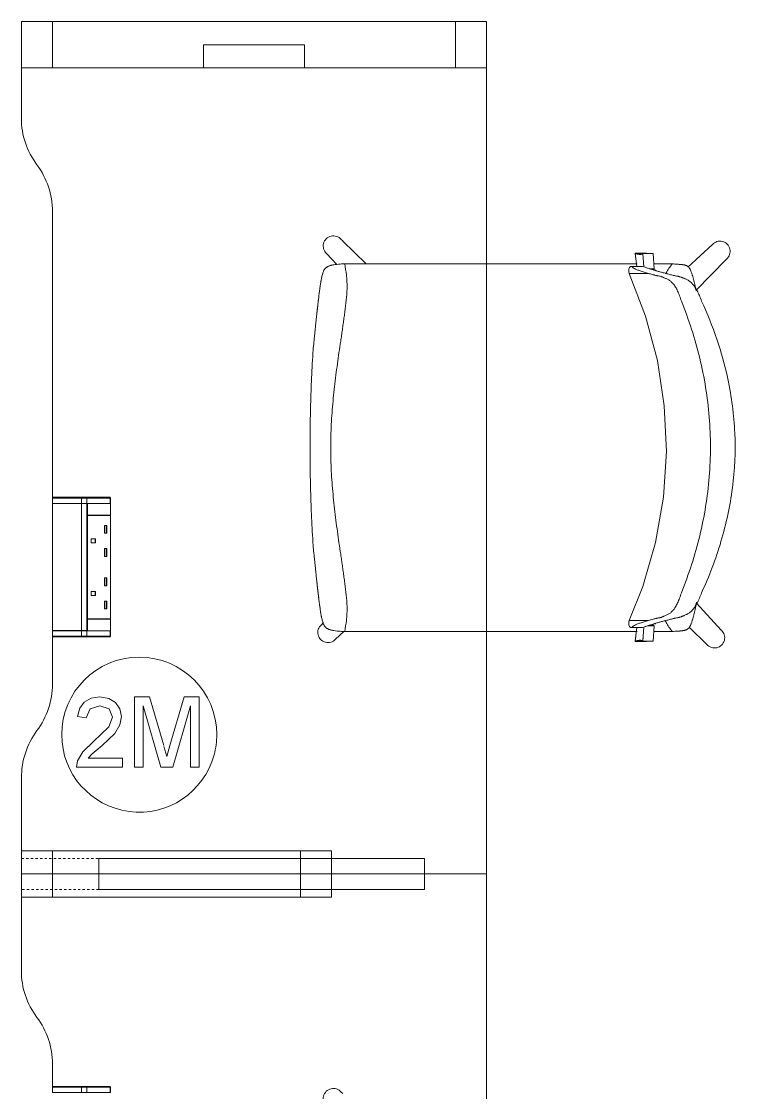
# Model space of a CAD drawing. Header units: millimetres. Extents: x 79795 to 317870, y -36033 to 97293.
# Drawn here: x 179700 to 180621, y 20355 to 21737 of the extents above; entities that cross this region are included whole.
import ezdxf

# ---------------------------------------------------------------- set-up
doc = ezdxf.new("R2010")
doc.units = ezdxf.units.MM
doc.header["$MEASUREMENT"] = 0
doc.linetypes.add('Dash', pattern=[6, 3, -3])
doc.layers.add('I-FURN', color=8, linetype='CONTINUOUS', lineweight=9)
doc.layers.add('I-FURN-HDLN', color=8, linetype='Dash', lineweight=9)

msp = doc.modelspace()

# ---------------------------------------------------------------- linework, layer by layer
at = {"layer": 'I-FURN'}
for p, q in [((179699.9, 21737.3), (180299.9, 21737.3)), ((179739.9, 21737.3), (179699.9, 21737.3)), ((179699.9, 21677.3), (179699.9, 21737.3)), ((179699.9, 21677.3), (179699.9, 21737.3)), ((180299.9, 21737.3), (179699.9, 21737.3)), ((179699.9, 21737.3), (179699.9, 21612.3)), ((179699.9, 21612.3), (179699.9, 21737.3)), ((179699.9, 21737.3), (180299.9, 21737.3)), ((180259.9, 21737.3), (179739.9, 21737.3)), ((179739.9, 21677.3), (179739.9, 21737.3)), ((179739.9, 21677.3), (179739.9, 21737.3)), ((180299.9, 21737.3), (180259.9, 21737.3)), ((180259.9, 21677.3), (180259.9, 21737.3)), ((180259.9, 21677.3), (180259.9, 21737.3)), ((180299.9, 21737.3), (180299.9, 21677.3)), ((180299.9, 21677.3), (180299.9, 21737.3)), ((180299.9, 20637.3), (180299.9, 21737.3)), ((180299.9, 21737.3), (180299.9, 20637.3)), ((179934.9, 21707.3), (180064.9, 21707.3)), ((179934.9, 21677.3), (179934.9, 21707.3)), ((180064.9, 21707.3), (179934.9, 21707.3)), ((179934.9, 21677.3), (179934.9, 21707.3)), ((180064.9, 21707.3), (180064.9, 21677.3)), ((180064.9, 21677.3), (180064.9, 21707.3)), ((179934.9, 21677.3), (179699.9, 21677.3)), ((179699.9, 21677.3), (179739.9, 21677.3)), ((179739.9, 21677.3), (180259.9, 21677.3)), ((180064.9, 21677.3), (179934.9, 21677.3)), ((180299.9, 21677.3), (180064.9, 21677.3)), ((180260.6, 21677.3), (180299.9, 21677.3)), ((179739.9, 21492.3), (179739.9, 21122.3)), ((179739.9, 21122.3), (179739.9, 21492.3)), ((180114.3, 21454.1), (180112.3, 21456)), ((180144.6, 21424.7), (180114.4, 21454)), ((180093.6, 21437.8), (180106.6, 21423.6)), ((180491.7, 21438.5), (180493.7, 21421.3)), ((180505, 21438.5), (180491.7, 21438.5)), ((180491.7, 21437.5), (180493.6, 21421.3)), ((180502.6, 21420.8), (180501.4, 21438.1)), ((180501.4, 21438.1), (180514.7, 21438.1)), ((180514.7, 21438.1), (180516.1, 21418.2)), ((180591.2, 21449.4), (180559.7, 21420.4)), ((180116.3, 21424.7), (180116.9, 21424.7)), ((180570, 21390), (180609.4, 21430.7)), ((180483.6, 21418), (180483.3, 21416.5)), ((180483.3, 21416.5), (180483.3, 21414.2)), ((180483.3, 21414.2), (180483.9, 21412.2)), ((180484.3, 21419.7), (180483.6, 21418)), ((180483.9, 21412.2), (180505.1, 21357)), ((180485.4, 21421.3), (180484.3, 21419.7)), ((180487.5, 21421.3), (180501.1, 21421.3)), ((180516.1, 21418.2), (180510.2, 21418.2)), ((180516.1, 21417.3), (180513.1, 21417.3)), ((180505.1, 21357), (180520.3, 21299.9)), ((180520.3, 21299.9), (180529.2, 21241.5)), ((180529.2, 21241.5), (180531.8, 21182.4)), ((180531.8, 21182.4), (180528, 21123.4)), ((179739.9, 21122.3), (179739.9, 21115.3)), ((179739.9, 21122.3), (179777.4, 21122.3)), ((179739.9, 21122.3), (179739.9, 21115.3)), ((179740.9, 21123.3), (179740.9, 21123.3)), ((179778, 21123.3), (179740.9, 21123.3)), ((179740.9, 21123.3), (179744.9, 21123.3)), ((179744.9, 21122.3), (179744.9, 21123.3)), ((179744.9, 21123.3), (179783.5, 21123.3)), ((179777.4, 21122.3), (179784.3, 21122.3)), ((179777.4, 21122.3), (179777.4, 21115.3)), ((179783.5, 21123.3), (179778, 21123.3)), ((179813.8, 21123.3), (179783.5, 21123.3)), ((179813.8, 21123.3), (179783.5, 21123.3)), ((179784.3, 21122.3), (179814.6, 21122.3)), ((179784.3, 21122.3), (179784.3, 21115.3)), ((179814.4, 21123.1), (179814.4, 21123.1)), ((179814.6, 21122.3), (179814.8, 21122.3)), ((179814.6, 21122.3), (179814.6, 21115.3)), ((179814.8, 21115.3), (179814.8, 21122.3)), ((179814.8, 21115.3), (179814.8, 21122.3)), ((179814.8, 21115.3), (179814.8, 21122.3)), ((180528, 21123.4), (180517.8, 21065.1)), ((179739.9, 21115.3), (179777.4, 21115.3)), ((179739.9, 21115.2), (179739.9, 20951.3)), ((179739.9, 20951.3), (179739.9, 21115.2)), ((179777.4, 21115.2), (179739.9, 21115.2)), ((179777.4, 21115.3), (179784.3, 21115.3)), ((179777.4, 20951.3), (179777.4, 21115.2)), ((179784.3, 21115.2), (179777.4, 21115.2)), ((179785.1, 21115.2), (179782.7, 21115.2)), ((179784.3, 21115.3), (179814.6, 21115.3)), ((179784.3, 20951.3), (179784.3, 21115.2)), ((179784.3, 21115.2), (179784.9, 21115.2)), ((179784.9, 21115.2), (179784.9, 21100.2)), ((179785.1, 21100.2), (179785.1, 21115.2)), ((179785.1, 21115.2), (179815, 21115.2)), ((179814.6, 21115.3), (179814.8, 21115.3)), ((179814.8, 20951.3), (179814.8, 21115.2)), ((179815, 21115.2), (179815, 21100.2)), ((179784.9, 21099.7), (179784.9, 20966.7)), ((179815, 21100.2), (179785.1, 21100.2)), ((179785.1, 20966.7), (179785.1, 21099.7)), ((179815, 21099.7), (179785.1, 21099.7)), ((179814.6, 21100.2), (179814.6, 21099.7)), ((179815, 21099.7), (179815, 20966.7)), ((179809.9, 21087.1), (179807.1, 21087.1)), ((179807.1, 21077.1), (179807.1, 21087.1)), ((179809.9, 21077.1), (179807.1, 21077.1)), ((179809.2, 21077.1), (179809.2, 21087.1)), ((179809.9, 21077.1), (179809.9, 21087.1)), ((179795.6, 21069.6), (179789.9, 21069.6)), ((179789.9, 21064.6), (179789.9, 21069.6)), ((179795.6, 21064.6), (179789.9, 21064.6)), ((179794.9, 21064.6), (179794.9, 21069.6)), ((179795.6, 21064.6), (179795.6, 21069.6)), ((180517.8, 21065.1), (180501.4, 21008.3)), ((179809.9, 21057.1), (179807.1, 21057.1)), ((179807.1, 21047.1), (179807.1, 21057.1)), ((179809.2, 21047.1), (179809.2, 21057.1)), ((179809.9, 21047.1), (179809.9, 21057.1)), ((179809.9, 21047.1), (179807.1, 21047.1)), ((179809.9, 21019.3), (179807.1, 21019.3)), ((179807.1, 21009.3), (179807.1, 21019.3)), ((179809.9, 21009.3), (179807.1, 21009.3)), ((179809.2, 21009.3), (179809.2, 21019.3)), ((179809.9, 21009.3), (179809.9, 21019.3)), ((180501.4, 21008.3), (180483.9, 20964.4)), ((179789.9, 21001.8), (179789.9, 20996.8)), ((179795.6, 21001.8), (179789.9, 21001.8)), ((179789.9, 20996.8), (179795.6, 20996.8)), ((179794.9, 20996.8), (179794.9, 21001.8)), ((179795.6, 20996.8), (179795.6, 21001.8)), ((179809.9, 20989.3), (179807.1, 20989.3)), ((179807.1, 20979.3), (179807.1, 20989.3)), ((179809.2, 20979.3), (179809.2, 20989.3)), ((179809.9, 20979.3), (179809.9, 20989.3)), ((180602.7, 20951.7), (180570.5, 20986.8)), ((179784.9, 20966.2), (179784.9, 20951.3)), ((179815, 20966.7), (179785.1, 20966.7)), ((179785.1, 20951.2), (179785.1, 20966.2)), ((179785.1, 20966.2), (179815, 20966.2)), ((179809.9, 20979.3), (179807.1, 20979.3)), ((179814.6, 20966.7), (179814.6, 20966.2)), ((179815, 20966.2), (179815, 20951.2)), ((180089.7, 20961.8), (180086.8, 20958.9)), ((180483.3, 20962.3), (180483.9, 20964.4)), ((180483.3, 20960), (180483.3, 20962.3)), ((180483.6, 20958.6), (180483.3, 20960)), ((180484.3, 20956.8), (180483.6, 20958.6)), ((180485.4, 20955.3), (180484.3, 20956.8)), ((180487.5, 20955.3), (180501.1, 20955.3)), ((180493.7, 20955.3), (180491.7, 20938.1)), ((180493.9, 20955.3), (180491.7, 20937.2)), ((180501.4, 20938.4), (180502.6, 20955.8)), ((180501.4, 20937.5), (180502.7, 20955.8)), ((180507.3, 20957.4), (180516.1, 20957.4)), ((180510.2, 20958.3), (180516.1, 20958.3)), ((180516.1, 20957.4), (180514.7, 20937.5)), ((180561.2, 20955.6), (180584, 20933.5)), ((179739.9, 20951.3), (179777.4, 20951.3)), ((179739.9, 20951.2), (179739.9, 20944.2)), ((179739.9, 20944.2), (179739.9, 20951.2)), ((179777.4, 20951.2), (179739.9, 20951.2)), ((179739.9, 20944.2), (179739.9, 20882.3)), ((179739.9, 20882.3), (179739.9, 20944.2)), ((179777.4, 20944.2), (179739.9, 20944.2)), ((179744.9, 20943.2), (179740.9, 20943.2)), ((179740.9, 20943.2), (179778, 20943.2)), ((179744.9, 20943.2), (179744.9, 20944.2)), ((179783.5, 20943.2), (179744.9, 20943.2)), ((179777.4, 20951.3), (179784.3, 20951.3)), ((179777.4, 20944.2), (179777.4, 20951.2)), ((179784.3, 20951.2), (179777.4, 20951.2)), ((179784.3, 20944.2), (179777.4, 20944.2)), ((179778, 20943.2), (179783.5, 20943.2)), ((179783.5, 20943.2), (179813.8, 20943.2)), ((179783.5, 20943.2), (179813.8, 20943.2)), ((179784.9, 20951.3), (179784.3, 20951.3)), ((179784.3, 20944.2), (179784.3, 20951.2)), ((179814.6, 20951.2), (179784.3, 20951.2)), ((179814.6, 20944.2), (179784.3, 20944.2)), ((179815, 20951.2), (179785.1, 20951.2)), ((179814.4, 20943.4), (179814.4, 20943.4)), ((179814.6, 20944.2), (179814.6, 20951.2)), ((179814.8, 20951.2), (179814.6, 20951.2)), ((179814.8, 20944.2), (179814.6, 20944.2)), ((179814.8, 20944.2), (179814.8, 20951.2)), ((179814.8, 20944.2), (179814.8, 20951.2)), ((179814.8, 20951.2), (179814.8, 20944.2)), ((180105, 20940.2), (180115.8, 20950)), ((180116.9, 20950), (180116.3, 20950)), ((180491.7, 20937.2), (180505, 20937.2)), ((180514.7, 20937.5), (180501.4, 20937.5)), ((179781, 20859.2), (179775.1, 20851.2)), ((179789.8, 20864.1), (179781, 20859.2)), ((179801.2, 20865.7), (179789.8, 20864.1)), ((179812.6, 20863.9), (179801.2, 20865.7)), ((179821.4, 20858.4), (179812.6, 20863.9)), ((179827, 20850.3), (179821.4, 20858.4)), ((179865.2, 20865.7), (179845.8, 20865.7)), ((179845.8, 20865.7), (179845.8, 20775.3)), ((179883.4, 20803), (179865.2, 20865.7)), ((179909.7, 20865.7), (179891.5, 20803.1)), ((179929.1, 20865.7), (179909.7, 20865.7)), ((179929.1, 20775.3), (179929.1, 20865.7)), ((179775.1, 20851.2), (179772.3, 20840.3)), ((179783.6, 20838.8), (179788.4, 20850.3)), ((179788.4, 20850.3), (179800.9, 20854.4)), ((179800.9, 20854.4), (179812.9, 20850.2)), ((179812.9, 20850.2), (179817.5, 20839.8)), ((179828.8, 20840.5), (179827, 20850.3)), ((179857.1, 20775.3), (179857.1, 20854.4)), ((179857.1, 20854.4), (179879.8, 20775.3)), ((179895.1, 20775.3), (179917.8, 20854.4)), ((179917.8, 20854.4), (179917.8, 20775.3)), ((179772.3, 20840.3), (179783.6, 20838.8)), ((179817.5, 20839.8), (179812.7, 20827)), ((179820.2, 20818.7), (179826.8, 20829.8)), ((179826.8, 20829.8), (179828.8, 20840.5)), ((179812.7, 20827), (179793.1, 20808.2)), ((179804, 20803.2), (179820.2, 20818.7)), ((179793.1, 20808.2), (179779, 20795.1)), ((179791, 20792.3), (179804, 20803.2)), ((179887.5, 20788.7), (179883.7, 20802)), ((179891.5, 20803.1), (179887.5, 20788.7)), ((179779, 20795.1), (179772.1, 20783.1)), ((179785.9, 20786.6), (179791, 20792.3)), ((179830.3, 20786.6), (179785.9, 20786.6)), ((179830.3, 20775.3), (179830.3, 20786.6)), ((179772.1, 20783.1), (179770.9, 20775.3)), ((179770.9, 20775.3), (179830.3, 20775.3)), ((179845.8, 20775.3), (179857.1, 20775.3)), ((179879.8, 20775.3), (179895.1, 20775.3)), ((179917.8, 20775.3), (179929.1, 20775.3)), ((179699.9, 20761.2), (179699.9, 20637.3)), ((179699.9, 20637.3), (179699.9, 20761.2)), ((179739.9, 20667.3), (179699.9, 20667.3)), ((179699.9, 20667.3), (180099.9, 20667.3)), ((179699.9, 20607.3), (179699.9, 20667.3)), ((179699.9, 20607.3), (179699.9, 20667.3)), ((180059.9, 20667.3), (179739.9, 20667.3)), ((179739.9, 20607.3), (179739.9, 20667.3)), ((179739.9, 20607.3), (179739.9, 20667.3)), ((180099.9, 20667.3), (180059.9, 20667.3)), ((180059.9, 20657.3), (180059.9, 20667.3)), ((180059.9, 20607.3), (180059.9, 20667.3)), ((180099.9, 20657.3), (180099.9, 20667.3)), ((180099.9, 20667.3), (180099.9, 20607.3)), ((179799.9, 20657.3), (179799.9, 20617.3)), ((180099.9, 20657.3), (179799.9, 20657.3)), ((180219.9, 20657.3), (180099.9, 20657.3)), ((180219.9, 20617.3), (180219.9, 20657.3)), ((180299.9, 20637.3), (179699.9, 20637.3)), ((179699.9, 20637.3), (179699.9, 20512.3)), ((179699.9, 20512.3), (179699.9, 20637.3)), ((179699.9, 20637.3), (180299.9, 20637.3)), ((179699.9, 20637.3), (180299.9, 20637.3)), ((180299.9, 20637.3), (179699.9, 20637.3)), ((180299.9, 19537.3), (180299.9, 20637.3)), ((180299.9, 20637.3), (180299.9, 19537.3)), ((180099.9, 20607.3), (179699.9, 20607.3)), ((179699.9, 20607.3), (179739.9, 20607.3)), ((179739.9, 20607.3), (180059.9, 20607.3)), ((179799.9, 20617.3), (180099.9, 20617.3)), ((180059.9, 20607.3), (180059.9, 20617.3)), ((180059.9, 20607.3), (180099.9, 20607.3)), ((180099.9, 20607.3), (180099.9, 20617.3)), ((180099.9, 20617.3), (180219.9, 20617.3)), ((179739.9, 20392.3), (179739.9, 20362.3)), ((179739.9, 20362.3), (179739.9, 20392.3)), ((179739.9, 20362.3), (179739.9, 20355.3)), ((179739.9, 20362.3), (179777.4, 20362.3)), ((179739.9, 20362.3), (179739.9, 20355.3)), ((179740.9, 20363.3), (179740.9, 20363.3)), ((179778, 20363.3), (179740.9, 20363.3)), ((179740.9, 20363.3), (179744.9, 20363.3)), ((179744.9, 20362.3), (179744.9, 20363.3)), ((179744.9, 20363.3), (179783.5, 20363.3)), ((179777.4, 20362.3), (179784.3, 20362.3)), ((179777.4, 20362.3), (179777.4, 20355.3)), ((179783.5, 20363.3), (179778, 20363.3)), ((179813.8, 20363.3), (179783.5, 20363.3)), ((179813.8, 20363.3), (179783.5, 20363.3)), ((179784.3, 20362.3), (179814.6, 20362.3)), ((179784.3, 20362.3), (179784.3, 20355.3)), ((179814.4, 20363.1), (179814.4, 20363.1)), ((179814.6, 20362.3), (179814.8, 20362.3)), ((179814.6, 20362.3), (179814.6, 20355.3)), ((179814.8, 20355.3), (179814.8, 20362.3)), ((179814.8, 20355.3), (179814.8, 20362.3)), ((179814.8, 20355.3), (179814.8, 20362.3)), ((179739.9, 20355.3), (179777.4, 20355.3)), ((179777.4, 20355.3), (179784.3, 20355.3)), ((179784.3, 20355.3), (179814.6, 20355.3)), ((179814.6, 20355.3), (179814.8, 20355.3)), ((180114.3, 20354.1), (180112.3, 20356))]:
    msp.add_line(p, q, dxfattribs=at)
at = {"layer": 'I-FURN', "flags": 128}
for points in [[(179739.9, 21122.3), (179739.9, 21122.3), (179739.9, 21122.4), (179739.9, 21122.4), (179739.9, 21122.5), (179739.9, 21122.5), (179739.9, 21122.5), (179740, 21122.6), (179740, 21122.6), (179740, 21122.7), (179740, 21122.7), (179740, 21122.7), (179740, 21122.8), (179740.1, 21122.8), (179740.1, 21122.8), (179740.1, 21122.9), (179740.1, 21122.9), (179740.1, 21122.9), (179740.2, 21123), (179740.2, 21123), (179740.2, 21123), (179740.3, 21123), (179740.3, 21123.1), (179740.3, 21123.1), (179740.3, 21123.1), (179740.4, 21123.1), (179740.4, 21123.2), (179740.4, 21123.2), (179740.5, 21123.2), (179740.5, 21123.2), (179740.6, 21123.2), (179740.6, 21123.2), (179740.6, 21123.3), (179740.7, 21123.3), (179740.7, 21123.3), (179740.8, 21123.3), (179740.8, 21123.3), (179740.8, 21123.3), (179740.9, 21123.3), (179740.9, 21123.3), (179740.9, 21123.3)], [(179778, 21123.3), (179775.2, 21123.3), (179772.5, 21123.3), (179769.9, 21123.3), (179767.3, 21123.3), (179764.9, 21123.3), (179762.6, 21123.3), (179760.3, 21123.3), (179758.2, 21123.3), (179756.2, 21123.3), (179754.3, 21123.3), (179752.5, 21123.3), (179750.8, 21123.3), (179749.3, 21123.3), (179747.9, 21123.3), (179746.6, 21123.3), (179745.4, 21123.3), (179744.4, 21123.3), (179743.4, 21123.3), (179742.7, 21123.3), (179742, 21123.3), (179741.5, 21123.3), (179741.1, 21123.3), (179740.9, 21123.3)], [(179740.9, 21123.3), (179740.9, 21123.3), (179740.9, 21123.3), (179740.9, 21123.3), (179741, 21123.3), (179741, 21123.3), (179741, 21123.3), (179741.1, 21123.3), (179741.1, 21123.3), (179741.2, 21123.3), (179741.2, 21123.3), (179741.3, 21123.3), (179741.4, 21123.3), (179741.4, 21123.3), (179741.5, 21123.3), (179741.6, 21123.3), (179741.7, 21123.3), (179741.8, 21123.3), (179741.9, 21123.3), (179742, 21123.3), (179742.1, 21123.3), (179742.3, 21123.3), (179742.4, 21123.3), (179742.5, 21123.3), (179742.6, 21123.3), (179742.8, 21123.3), (179742.9, 21123.3), (179743, 21123.3), (179743.2, 21123.3), (179743.3, 21123.3), (179743.5, 21123.3), (179743.6, 21123.3), (179743.8, 21123.3), (179743.9, 21123.3), (179744.1, 21123.3), (179744.2, 21123.3), (179744.4, 21123.3), (179744.6, 21123.3), (179744.7, 21123.3), (179744.9, 21123.3), (179744.9, 21123.3)], [(179783.5, 21123.3), (179783.4, 21123.3), (179783.3, 21123.3), (179783.2, 21123.3), (179783.1, 21123.3), (179783, 21123.3), (179782.8, 21123.3), (179782.7, 21123.3), (179782.6, 21123.3), (179782.5, 21123.3), (179782.3, 21123.3), (179782.2, 21123.3), (179782.1, 21123.3), (179781.9, 21123.3), (179781.8, 21123.3), (179781.6, 21123.3), (179781.5, 21123.3), (179781.3, 21123.3), (179781.2, 21123.3), (179781, 21123.3), (179780.8, 21123.3), (179780.7, 21123.3), (179780.5, 21123.3), (179780.4, 21123.3), (179780.2, 21123.3), (179780.1, 21123.3), (179779.9, 21123.3), (179779.7, 21123.3), (179779.6, 21123.3), (179779.4, 21123.3), (179779.3, 21123.3), (179779.1, 21123.3), (179779, 21123.3), (179778.8, 21123.3), (179778.7, 21123.3), (179778.5, 21123.3), (179778.4, 21123.3), (179778.2, 21123.3), (179778.1, 21123.3), (179778, 21123.3)], [(179814.6, 21122.8), (179814.6, 21122.8), (179814.7, 21122.7), (179814.7, 21122.7), (179814.7, 21122.7), (179814.7, 21122.6), (179814.7, 21122.6), (179814.7, 21122.5), (179814.7, 21122.5), (179814.8, 21122.5), (179814.8, 21122.4), (179814.8, 21122.4), (179814.8, 21122.3), (179814.8, 21122.3), (179814.8, 21122.3)], [(179740.9, 20943.2), (179740.9, 20943.2), (179740.8, 20943.2), (179740.8, 20943.2), (179740.8, 20943.2), (179740.7, 20943.2), (179740.7, 20943.2), (179740.6, 20943.2), (179740.6, 20943.2), (179740.6, 20943.2), (179740.5, 20943.3), (179740.5, 20943.3), (179740.5, 20943.3), (179740.4, 20943.3), (179740.4, 20943.3), (179740.4, 20943.4), (179740.3, 20943.4), (179740.3, 20943.4), (179740.3, 20943.4), (179740.2, 20943.5), (179740.2, 20943.5), (179740.2, 20943.5), (179740.1, 20943.5), (179740.1, 20943.6), (179740.1, 20943.6), (179740.1, 20943.6), (179740.1, 20943.7), (179740, 20943.7), (179740, 20943.7), (179740, 20943.8), (179740, 20943.8), (179740, 20943.9), (179740, 20943.9), (179740, 20943.9), (179739.9, 20944), (179739.9, 20944), (179739.9, 20944), (179739.9, 20944.1), (179739.9, 20944.1), (179739.9, 20944.2), (179739.9, 20944.2)], [(179744.9, 20943.2), (179744.8, 20943.2), (179744.6, 20943.2), (179744.4, 20943.2), (179744.3, 20943.2), (179744.1, 20943.2), (179744, 20943.2), (179743.8, 20943.2), (179743.7, 20943.2), (179743.5, 20943.2), (179743.4, 20943.2), (179743.2, 20943.2), (179743.1, 20943.2), (179742.9, 20943.2), (179742.8, 20943.2), (179742.7, 20943.2), (179742.5, 20943.2), (179742.4, 20943.2), (179742.3, 20943.2), (179742.2, 20943.2), (179742.1, 20943.2), (179741.9, 20943.2), (179741.8, 20943.2), (179741.7, 20943.2), (179741.6, 20943.2), (179741.6, 20943.2), (179741.5, 20943.2), (179741.4, 20943.2), (179741.3, 20943.2), (179741.3, 20943.2), (179741.2, 20943.2), (179741.1, 20943.2), (179741.1, 20943.2), (179741, 20943.2), (179741, 20943.2), (179741, 20943.2), (179741, 20943.2), (179740.9, 20943.2), (179740.9, 20943.2), (179740.9, 20943.2)], [(179740.9, 20943.2), (179740.9, 20943.2), (179740.9, 20943.2)], [(179740.9, 20943.2), (179741.2, 20943.2), (179741.6, 20943.2), (179742.2, 20943.2), (179742.9, 20943.2), (179743.7, 20943.2), (179744.6, 20943.2), (179745.7, 20943.2), (179746.9, 20943.2), (179748.2, 20943.2), (179749.7, 20943.2), (179751.3, 20943.2), (179753, 20943.2), (179754.8, 20943.2), (179756.7, 20943.2), (179758.8, 20943.2), (179760.9, 20943.2), (179763.2, 20943.2), (179765.5, 20943.2), (179768, 20943.2), (179770.5, 20943.2), (179773.2, 20943.2), (179775.9, 20943.2), (179778, 20943.2)], [(179778, 20943.2), (179778.1, 20943.2), (179778.2, 20943.2), (179778.4, 20943.2), (179778.5, 20943.2), (179778.7, 20943.2), (179778.8, 20943.2), (179779, 20943.2), (179779.1, 20943.2), (179779.3, 20943.2), (179779.4, 20943.2), (179779.6, 20943.2), (179779.7, 20943.2), (179779.9, 20943.2), (179780.1, 20943.2), (179780.2, 20943.2), (179780.4, 20943.2), (179780.5, 20943.2), (179780.7, 20943.2), (179780.8, 20943.2), (179781, 20943.2), (179781.2, 20943.2), (179781.3, 20943.2), (179781.5, 20943.2), (179781.6, 20943.2), (179781.8, 20943.2), (179781.9, 20943.2), (179782.1, 20943.2), (179782.2, 20943.2), (179782.3, 20943.2), (179782.5, 20943.2), (179782.6, 20943.2), (179782.7, 20943.2), (179782.8, 20943.2), (179783, 20943.2), (179783.1, 20943.2), (179783.2, 20943.2), (179783.3, 20943.2), (179783.4, 20943.2), (179783.5, 20943.2)], [(179814.8, 20944.2), (179814.8, 20944.1), (179814.8, 20944.1), (179814.8, 20944.1), (179814.8, 20944), (179814.7, 20944), (179814.7, 20943.9), (179814.7, 20943.9), (179814.7, 20943.9), (179814.7, 20943.8), (179814.7, 20943.8), (179814.7, 20943.8), (179814.7, 20943.7), (179814.6, 20943.7)], [(179739.9, 20362.3), (179739.9, 20362.3), (179739.9, 20362.4), (179739.9, 20362.4), (179739.9, 20362.5), (179739.9, 20362.5), (179739.9, 20362.5), (179740, 20362.6), (179740, 20362.6), (179740, 20362.7), (179740, 20362.7), (179740, 20362.7), (179740, 20362.8), (179740.1, 20362.8), (179740.1, 20362.8), (179740.1, 20362.9), (179740.1, 20362.9), (179740.1, 20362.9), (179740.2, 20363), (179740.2, 20363), (179740.2, 20363), (179740.3, 20363), (179740.3, 20363.1), (179740.3, 20363.1), (179740.3, 20363.1), (179740.4, 20363.1), (179740.4, 20363.2), (179740.4, 20363.2), (179740.5, 20363.2), (179740.5, 20363.2), (179740.6, 20363.2), (179740.6, 20363.2), (179740.6, 20363.3), (179740.7, 20363.3), (179740.7, 20363.3), (179740.8, 20363.3), (179740.8, 20363.3), (179740.8, 20363.3), (179740.9, 20363.3), (179740.9, 20363.3), (179740.9, 20363.3)], [(179778, 20363.3), (179775.2, 20363.3), (179772.5, 20363.3), (179769.9, 20363.3), (179767.3, 20363.3), (179764.9, 20363.3), (179762.6, 20363.3), (179760.3, 20363.3), (179758.2, 20363.3), (179756.2, 20363.3), (179754.3, 20363.3), (179752.5, 20363.3), (179750.8, 20363.3), (179749.3, 20363.3), (179747.9, 20363.3), (179746.6, 20363.3), (179745.4, 20363.3), (179744.4, 20363.3), (179743.4, 20363.3), (179742.7, 20363.3), (179742, 20363.3), (179741.5, 20363.3), (179741.1, 20363.3), (179740.9, 20363.3)], [(179740.9, 20363.3), (179740.9, 20363.3), (179740.9, 20363.3), (179740.9, 20363.3), (179741, 20363.3), (179741, 20363.3), (179741, 20363.3), (179741.1, 20363.3), (179741.1, 20363.3), (179741.2, 20363.3), (179741.2, 20363.3), (179741.3, 20363.3), (179741.4, 20363.3), (179741.4, 20363.3), (179741.5, 20363.3), (179741.6, 20363.3), (179741.7, 20363.3), (179741.8, 20363.3), (179741.9, 20363.3), (179742, 20363.3), (179742.1, 20363.3), (179742.3, 20363.3), (179742.4, 20363.3), (179742.5, 20363.3), (179742.6, 20363.3), (179742.8, 20363.3), (179742.9, 20363.3), (179743, 20363.3), (179743.2, 20363.3), (179743.3, 20363.3), (179743.5, 20363.3), (179743.6, 20363.3), (179743.8, 20363.3), (179743.9, 20363.3), (179744.1, 20363.3), (179744.2, 20363.3), (179744.4, 20363.3), (179744.6, 20363.3), (179744.7, 20363.3), (179744.9, 20363.3), (179744.9, 20363.3)], [(179783.5, 20363.3), (179783.4, 20363.3), (179783.3, 20363.3), (179783.2, 20363.3), (179783.1, 20363.3), (179783, 20363.3), (179782.8, 20363.3), (179782.7, 20363.3), (179782.6, 20363.3), (179782.5, 20363.3), (179782.3, 20363.3), (179782.2, 20363.3), (179782.1, 20363.3), (179781.9, 20363.3), (179781.8, 20363.3), (179781.6, 20363.3), (179781.5, 20363.3), (179781.3, 20363.3), (179781.2, 20363.3), (179781, 20363.3), (179780.8, 20363.3), (179780.7, 20363.3), (179780.5, 20363.3), (179780.4, 20363.3), (179780.2, 20363.3), (179780.1, 20363.3), (179779.9, 20363.3), (179779.7, 20363.3), (179779.6, 20363.3), (179779.4, 20363.3), (179779.3, 20363.3), (179779.1, 20363.3), (179779, 20363.3), (179778.8, 20363.3), (179778.7, 20363.3), (179778.5, 20363.3), (179778.4, 20363.3), (179778.2, 20363.3), (179778.1, 20363.3), (179778, 20363.3)], [(179814.6, 20362.8), (179814.6, 20362.8), (179814.7, 20362.7), (179814.7, 20362.7), (179814.7, 20362.7), (179814.7, 20362.6), (179814.7, 20362.6), (179814.7, 20362.5), (179814.7, 20362.5), (179814.8, 20362.5), (179814.8, 20362.4), (179814.8, 20362.4), (179814.8, 20362.3), (179814.8, 20362.3), (179814.8, 20362.3)]]:
    msp.add_lwpolyline(points, dxfattribs=at)
at = {"layer": 'I-FURN'}
for centre, radius, start, end in [((179799.9, 21612.3), 100, 180, 216.8699), ((179799.9, 21612.3), 100, 180, 216.8699), ((179639.9, 21492.3), 100, 0, 36.8699), ((179639.9, 21492.3), 100, 0, 36.8699), ((180102.3, 21447.5), 13.1, 40.3941, 228.0104), ((180600.9, 21440.7), 13.1, 310.4176, 138.0338), ((180095.3, 20948.9), 13.1, 130.3707, 317.9869), ((180594, 20942), 13.1, 220.3941, 48.0104), ((179851.9, 20817.1), 100, 0, 180), ((179639.9, 20882.3), 100, 323.1301, 0), ((179639.9, 20882.3), 100, 323.1301, 0), ((179800, 20762.3), 100, 143.1301, 180.6256), ((179800, 20762.3), 100, 143.1301, 180.6256), ((179851.9, 20817.1), 100, 180, 344.9111), ((179851.9, 20817.1), 100, 345, 0), ((179799.9, 20512.3), 100, 180, 216.8699), ((179799.9, 20512.3), 100, 180, 216.8699), ((179639.9, 20392.3), 100, 0, 36.8699), ((179639.9, 20392.3), 100, 0, 36.8699), ((180102.3, 20347.5), 13.1, 40.3941, 228.0104)]:
    msp.add_arc(centre, radius, start, end, dxfattribs=at)
for centre, major_axis, ratio, start_param, end_param in [((180497.1, 21454.9), (0, -17.4), 0.978487, 5.960696, 6.540192), ((180497.1, 21454), (0, -17.4), 0.978487, 5.960696, 6.540192), ((180510.4, 21454.9), (0, -17.4), 0.978487, 5.960696, 6.044337), ((179740.9, 21122.3), (0, 1), 0.998113, 0, 1.570796), ((179778, 21122.3), (0, 1), 0.56467, 0, 1.570796), ((179783.5, 21122.3), (0, 1), 0.819152, 4.712389, 6.283185), ((179813.8, 21122.3), (0, 1), 0.819152, 4.712389, 6.283185), ((179740.9, 20944.2), (0, 1), 0.998113, 1.570796, 3.141593), ((179778, 20944.2), (0, 1), 0.56467, 1.570796, 3.141593), ((179783.5, 20944.2), (0, 1), 0.819152, 3.141593, 4.712389), ((179813.8, 20944.2), (0, -1), 0.819152, 0, 1.570796), ((180497.1, 20921.6), (0, -17.4), 0.978487, 2.884586, 3.464082), ((180497.1, 20920.7), (0, -17.4), 0.978487, 2.884586, 3.464082), ((180510.4, 20920.7), (0, -17.4), 0.978487, 3.380441, 3.464082), ((179740.9, 20362.3), (0, 1), 0.998113, 0, 1.570796), ((179778, 20362.3), (0, 1), 0.56467, 0, 1.570796), ((179783.5, 20362.3), (0, 1), 0.819152, 4.712389, 6.283185), ((179813.8, 20362.3), (0, 1), 0.819152, 4.712389, 6.283185)]:
    msp.add_ellipse(centre, major_axis=major_axis, ratio=ratio, start_param=start_param, end_param=end_param, dxfattribs=at)
for points, knots in [([(180076.2, 21313.6), (180076.5, 21316.8), (180077, 21321.5), (180077.6, 21327.6), (180078, 21332.1), (180078.5, 21336.4), (180078.9, 21340.5), (180079.3, 21344.7), (180079.8, 21349.2), (180080.3, 21353.9), (180080.8, 21358.8), (180081.4, 21363.6), (180081.9, 21368.3), (180082.4, 21372.7), (180082.8, 21376.8), (180083.3, 21380.3), (180083.6, 21383.2), (180083.9, 21385.5), (180084.2, 21387.7), (180084.5, 21390.4), (180085, 21393.7), (180085.5, 21397.2), (180085.9, 21399.9), (180086.2, 21401.4), (180086.4, 21402.6), (180086.6, 21403.8), (180086.9, 21405.5), (180087.3, 21407.5), (180087.9, 21409.9), (180088.7, 21412.7), (180089.5, 21415.1), (180090.4, 21416.7), (180090.9, 21417.6), (180091.3, 21418.1), (180091.8, 21418.6), (180092.4, 21419.2), (180093.6, 21420.2), (180095.3, 21421.2), (180097.3, 21422), (180098.9, 21422.5), (180100.8, 21422.9), (180103.4, 21423.4), (180106.9, 21423.8), (180111, 21424.3), (180114.4, 21424.5), (180115.8, 21424.6), (180116.3, 21424.7)], [0, 0, 0, 0, 0.0625, 0.09375, 0.125, 0.15625, 0.1875, 0.21875, 0.25, 0.28125, 0.3125, 0.34375, 0.375, 0.40625, 0.4375, 0.46875, 0.484375, 0.5, 0.515625, 0.53125, 0.5625, 0.59375, 0.609375, 0.617188, 0.625, 0.632812, 0.640625, 0.65625, 0.671875, 0.6875, 0.71875, 0.734375, 0.742188, 0.75, 0.757812, 0.765625, 0.78125, 0.8125, 0.828125, 0.84375, 0.859375, 0.875, 0.90625, 0.9375, 0.96875, 1, 1, 1, 1]), ([(180100.3, 21422.8), (180099.8, 21422.7), (180098.6, 21422.4), (180097, 21421.9), (180095.7, 21421.3), (180094.9, 21420.9), (180094.8, 21420.8)], [0.11388456, 0.11388456, 0.11388456, 0.11388456, 0.125, 0.14285714, 0.16071429, 0.16623382, 0.16623382, 0.16623382, 0.16623382]), ([(180098.9, 21187.3), (180098.9, 21197.4), (180099.3, 21212.4), (180100.5, 21232.5), (180101.8, 21247.5), (180103.3, 21262.5), (180105.1, 21277.4), (180107, 21291.8), (180109, 21306.3), (180110.8, 21318.6), (180112.3, 21328.5), (180113.4, 21336), (180114.4, 21343.3), (180115.5, 21350.7), (180116.3, 21356.8), (180117, 21361.8), (180117.4, 21365.5), (180117.8, 21369.2), (180118.4, 21374.1), (180119.2, 21380.4), (180119.7, 21386.6), (180119.9, 21391.5), (180120, 21395.2), (180119.9, 21398.9), (180119.7, 21403.9), (180119, 21412.5), (180117.8, 21419.8), (180116.9, 21424.7)], [0, 0, 0, 0, 0.125, 0.1875, 0.25, 0.3125, 0.375, 0.4375, 0.5, 0.5625, 0.59375, 0.625, 0.65625, 0.6875, 0.71875, 0.734375, 0.75, 0.765625, 0.78125, 0.8125, 0.84375, 0.859375, 0.875, 0.890625, 0.90625, 0.9375, 1, 1, 1, 1]), ([(180116.9, 21424.7), (180127.1, 21424.7), (180142, 21424.7), (180161.7, 21424.7), (180176.5, 21424.7), (180191.2, 21424.7), (180205.8, 21424.7), (180218.1, 21424.7), (180228.1, 21424.7), (180235.7, 21424.7), (180243.3, 21424.7), (180253.4, 21424.7), (180265.9, 21424.7), (180278.3, 21424.7), (180288.4, 21424.7), (180294.8, 21424.7), (180298.7, 21424.7), (180300, 21424.7)], [-1, -1, -1, -1, -0.9285714, -0.8928571, -0.8571429, -0.8214286, -0.7857143, -0.75, -0.7321429, -0.7142857, -0.6964286, -0.6785714, -0.6428571, -0.6071429, -0.5892857, -0.5714286, -0.5621337, -0.5621337, -0.5621337, -0.5621337]), ([(180300, 21424.7), (180301.2, 21424.7), (180305, 21424.7), (180313.7, 21424.7), (180326.2, 21424.7), (180341.2, 21424.7), (180356.4, 21424.7), (180371.5, 21424.7), (180386.4, 21424.7), (180398.8, 21424.7), (180408.9, 21424.7), (180416.5, 21424.7), (180424.1, 21424.7), (180434, 21424.7), (180446.2, 21424.7), (180458.6, 21424.7), (180468.7, 21424.7), (180476.4, 21424.7), (180484.2, 21424.7), (180490.1, 21424.7), (180493.3, 21424.7), (180494, 21424.7)], [-0.5621337, -0.5621337, -0.5621337, -0.5621337, -0.5535714, -0.5357143, -0.5, -0.4642857, -0.4285714, -0.3928571, -0.3571429, -0.3214286, -0.3035714, -0.2857143, -0.2678571, -0.25, -0.2142857, -0.1785714, -0.1607143, -0.1428571, -0.125, -0.1071429, -0.1022726, -0.1022726, -0.1022726, -0.1022726]), ([(180539.5, 21424.5), (180537.9, 21422.6), (180535, 21418.8), (180532.5, 21414.5), (180531.3, 21412.2), (180531.1, 21411.8)], [0, 0, 0, 0, 0.02777778, 0.05555556, 0.06066679, 0.06066679, 0.06066679, 0.06066679]), ([(180539.5, 21424.5), (180540.5, 21424.4), (180542.2, 21424.3), (180544.1, 21424.2), (180545.2, 21424.1), (180546.1, 21424.1), (180546.9, 21424), (180547.9, 21423.9), (180549.1, 21423.8), (180550.3, 21423.7), (180551.2, 21423.6), (180551.7, 21423.6), (180552.1, 21423.5), (180552.5, 21423.5), (180553, 21423.4), (180553.9, 21423.3), (180555.1, 21423.1), (180556.5, 21422.7), (180557.7, 21422.3), (180558.9, 21421.7), (180560.1, 21420.8), (180561, 21419.8), (180561.6, 21418.9), (180562.1, 21418.2), (180562.5, 21417.6), (180563, 21416.6), (180563.6, 21415.3), (180564.2, 21413.6), (180564.8, 21411.8), (180565.3, 21410.1), (180565.8, 21408.5), (180566.2, 21406.9), (180566.7, 21405.2), (180567.1, 21403.4), (180567.7, 21400.9), (180568.7, 21396.5), (180569.6, 21392.8), (180570, 21390.4)], [0, 0, 0, 0, 0.0625, 0.09375, 0.109375, 0.125, 0.140625, 0.15625, 0.1875, 0.21875, 0.234375, 0.242188, 0.25, 0.257812, 0.265625, 0.28125, 0.3125, 0.34375, 0.375, 0.40625, 0.4375, 0.46875, 0.484375, 0.5, 0.515625, 0.53125, 0.5625, 0.59375, 0.625, 0.65625, 0.6875, 0.71875, 0.75, 0.78125, 0.8125, 0.875, 1, 1, 1, 1]), ([(180088.8, 21412.8), (180088.7, 21412.7), (180088.5, 21411.9), (180088.1, 21410.5), (180087.6, 21408.7), (180087.2, 21406.9), (180086.9, 21405.6), (180086.8, 21405)], [0.2634642, 0.2634642, 0.2634642, 0.2634642, 0.26785714, 0.28571429, 0.30357143, 0.32142857, 0.33764593, 0.33764593, 0.33764593, 0.33764593]), ([(180484.5, 21412.2), (180484.8, 21412.2), (180485.4, 21412.2), (180487.4, 21412.2), (180491.3, 21412.2), (180498.5, 21412.2), (180505.1, 21412.2), (180508.8, 21412.2)], [0.4444444, 0.4444444, 0.4444444, 0.4444444, 0.5138889, 0.5833333, 0.7222222, 0.8611111, 1, 1, 1, 1]), ([(180487.5, 21421.3), (180486.9, 21421.3), (180486.1, 21421.3), (180485.5, 21421.3), (180485.4, 21421.3), (180486, 21421.3), (180486.8, 21421.3), (180487.1, 21421.3)], [0, 0, 0, 0, 0.125, 0.25, 0.375, 0.5, 0.5828112, 0.5828112, 0.5828112, 0.5828112]), ([(180508.3, 21418.8), (180510.2, 21418.2), (180513.4, 21417.1), (180518.4, 21415.7), (180522.5, 21414.5), (180526.7, 21413.4), (180531.2, 21412.2), (180535.3, 21411.1), (180538.6, 21410.2), (180540.8, 21409.7), (180542.5, 21409.3), (180544.2, 21409), (180545.9, 21408.7), (180547.6, 21408.3), (180549, 21408), (180550.1, 21407.6), (180551, 21407.3), (180551.5, 21407.1), (180551.8, 21407), (180552.2, 21406.8), (180552.7, 21406.6), (180553.6, 21406.2), (180555, 21405.7), (180556.6, 21405.1), (180558.3, 21404.3), (180560, 21403.4), (180561.8, 21402.2), (180563.2, 21401.1), (180564.2, 21400.1), (180564.7, 21399.5), (180565.1, 21399.1), (180565.5, 21398.6), (180566.1, 21397.9), (180567, 21396.7), (180568.4, 21394.9), (180570, 21392.4), (180572, 21388.8), (180574.5, 21383.7), (180576.3, 21378.9), (180577.2, 21376.4)], [0, 0, 0, 0, 0.142857, 0.214286, 0.285714, 0.357143, 0.428571, 0.5, 0.535714, 0.571429, 0.589286, 0.607143, 0.642857, 0.660714, 0.678571, 0.696429, 0.705357, 0.709821, 0.714286, 0.71875, 0.723214, 0.732143, 0.75, 0.767857, 0.785714, 0.803571, 0.821429, 0.839286, 0.848214, 0.852679, 0.857143, 0.861607, 0.866071, 0.875, 0.892857, 0.910714, 0.928571, 0.964286, 1, 1, 1, 1]), ([(180551.2, 21376.4), (180550.5, 21378.9), (180549, 21383.6), (180546.8, 21388.6), (180545, 21392.2), (180543.6, 21394.7), (180542.4, 21396.5), (180541.5, 21397.7), (180541, 21398.4), (180540.6, 21398.9), (180540.3, 21399.4), (180539.7, 21399.9), (180538.8, 21400.9), (180537.4, 21402.1), (180535.7, 21403.3), (180534, 21404.3), (180532.3, 21405.1), (180530.7, 21405.8), (180529.4, 21406.4), (180528.5, 21406.7), (180528, 21407), (180527.7, 21407.1), (180527.3, 21407.3), (180526.9, 21407.5), (180526.1, 21407.8), (180525.1, 21408.1), (180523.9, 21408.5), (180522.4, 21408.8), (180521, 21409), (180519.5, 21409.3), (180518.3, 21409.5), (180517.1, 21409.9), (180515.5, 21410.3), (180512.7, 21411.1), (180510.4, 21411.7), (180508.8, 21412.2)], [0, 0, 0, 0, 0.0625, 0.125, 0.15625, 0.1875, 0.21875, 0.234375, 0.242188, 0.25, 0.257812, 0.265625, 0.28125, 0.3125, 0.34375, 0.375, 0.40625, 0.4375, 0.46875, 0.484375, 0.492188, 0.5, 0.507812, 0.515625, 0.53125, 0.5625, 0.59375, 0.625, 0.6875, 0.71875, 0.75, 0.78125, 0.8125, 0.875, 1, 1, 1, 1]), ([(180517.7, 21415.9), (180517.4, 21416.3), (180517.1, 21416.8), (180516.9, 21417.1), (180516.8, 21417.1)], [-0.5281276, -0.5281276, -0.5281276, -0.5281276, -0.3333333, -0.3243711, -0.3243711, -0.3243711, -0.3243711]), ([(180085.4, 21396.7), (180085.4, 21396.5), (180085.3, 21395.5), (180085, 21393.8), (180084.7, 21391.4), (180084.4, 21389.5), (180084.3, 21388.3), (180084.2, 21387.9)], [0.40654079, 0.40654079, 0.40654079, 0.40654079, 0.41071429, 0.42857143, 0.44642857, 0.46428571, 0.47431632, 0.47431632, 0.47431632, 0.47431632]), ([(180083.2, 21379.6), (180083.1, 21379.3), (180083, 21378.2), (180082.7, 21375.6), (180082.3, 21372), (180081.8, 21367.8), (180081.4, 21363.8), (180081.1, 21361), (180080.9, 21359.6)], [0.5447675, 0.5447675, 0.5447675, 0.5447675, 0.5535714, 0.5714286, 0.6071429, 0.6428571, 0.6785714, 0.7142857, 0.7142857, 0.7142857, 0.7142857]), ([(180551.2, 21000.1), (180556, 21012.1), (180564.8, 21036.2), (180578.9, 21085.8), (180589.2, 21149.5), (180589.2, 21227), (180578.9, 21290.7), (180564.8, 21340.3), (180556, 21364.5), (180551.2, 21376.4)], [-1, -1, -1, -1, -0.9, -0.8, -0.6, -0.4, -0.2, -0.1, 0, 0, 0, 0]), ([(180577.2, 21376.4), (180584.7, 21360.3), (180597.9, 21327.5), (180613.7, 21270.6), (180622.2, 21206.1), (180619, 21135.1), (180606.5, 21077.3), (180591.4, 21032.6), (180582.2, 21010.9), (180577.2, 21000.1)], [-1, -1, -1, -1, -0.863636, -0.727273, -0.545455, -0.363636, -0.181818, -0.090909, 0, 0, 0, 0]), ([(180076.2, 21061), (180075.4, 21073), (180074.4, 21091), (180073.6, 21112), (180073.2, 21124), (180072.9, 21133.1), (180072.7, 21142.1), (180072.5, 21151.1), (180072.4, 21160.1), (180072.2, 21169.2), (180072.2, 21178.2), (180072.2, 21187.3), (180072.2, 21196.4), (180072.2, 21205.5), (180072.4, 21214.5), (180072.5, 21223.5), (180072.7, 21232.6), (180072.9, 21241.6), (180073.2, 21250.6), (180073.6, 21262.6), (180074.4, 21283.6), (180075.4, 21301.6), (180076.2, 21313.6)], [0, 0, 0, 0, 0.142857, 0.214286, 0.25, 0.285714, 0.321429, 0.357143, 0.392857, 0.428571, 0.464286, 0.5, 0.535714, 0.571429, 0.607143, 0.642857, 0.678571, 0.714286, 0.75, 0.785714, 0.857143, 1, 1, 1, 1]), ([(180073.3, 21255.9), (180073.3, 21254.1), (180073.2, 21251.3), (180073.1, 21248.5), (180073.1, 21247.5)], [0.45739181, 0.45739181, 0.45739181, 0.45739181, 0.5, 0.52352779, 0.52352779, 0.52352779, 0.52352779]), ([(180116.9, 20950), (180117.8, 20954.9), (180119, 20962.2), (180119.7, 20970.8), (180119.9, 20975.7), (180120, 20979.4), (180119.9, 20983.1), (180119.7, 20988.1), (180119.2, 20994.3), (180118.4, 21000.5), (180117.8, 21005.5), (180117.4, 21009.2), (180117, 21012.9), (180116.3, 21017.8), (180115.5, 21024), (180114.4, 21031.3), (180113.4, 21038.7), (180112.3, 21046.1), (180110.8, 21056), (180109, 21068.4), (180107, 21082.8), (180105.1, 21097.3), (180103.3, 21112.2), (180101.8, 21127.2), (180100.5, 21142.2), (180099.3, 21162.2), (180098.9, 21177.3), (180098.9, 21187.3)], [0, 0, 0, 0, 0.0625, 0.09375, 0.109375, 0.125, 0.140625, 0.15625, 0.1875, 0.21875, 0.234375, 0.25, 0.265625, 0.28125, 0.3125, 0.34375, 0.375, 0.40625, 0.4375, 0.5, 0.5625, 0.625, 0.6875, 0.75, 0.8125, 0.875, 1, 1, 1, 1]), ([(180073.1, 21127.1), (180073.1, 21126.1), (180073.2, 21123.3), (180073.3, 21120.6), (180073.4, 21118.8)], [0.47647303, 0.47647303, 0.47647303, 0.47647303, 0.5, 0.54260339, 0.54260339, 0.54260339, 0.54260339]), ([(180116.3, 20950), (180115.8, 20950), (180114.5, 20950.1), (180111.2, 20950.4), (180107.1, 20950.8), (180103.6, 20951.2), (180101, 20951.7), (180099.1, 20952.1), (180097.4, 20952.6), (180095.9, 20953.2), (180094.6, 20953.9), (180093.4, 20954.6), (180092.5, 20955.4), (180091.8, 20956), (180091.3, 20956.6), (180090.6, 20957.6), (180089.6, 20959.4), (180088.7, 20961.8), (180087.9, 20964.6), (180087.4, 20966.9), (180087, 20969), (180086.6, 20970.6), (180086.4, 20971.8), (180086.2, 20972.9), (180086, 20974.4), (180085.6, 20977), (180085.1, 20980.3), (180084.6, 20983.5), (180084.3, 20986.1), (180084, 20988.2), (180083.7, 20990.5), (180083.4, 20993.3), (180083, 20996.8), (180082.5, 21001), (180082, 21005.4), (180081.4, 21010.4), (180080.9, 21015.5), (180080.3, 21020.7), (180079.8, 21025.7), (180079.3, 21030.3), (180078.9, 21034.4), (180078.5, 21038.4), (180078, 21042.6), (180077.6, 21047.2), (180076.9, 21053.2), (180076.5, 21057.9), (180076.2, 21061)], [0, 0, 0, 0, 0.03125, 0.0625, 0.09375, 0.125, 0.140625, 0.15625, 0.171875, 0.1875, 0.203125, 0.21875, 0.234375, 0.242188, 0.25, 0.265625, 0.28125, 0.3125, 0.328125, 0.34375, 0.359375, 0.367188, 0.375, 0.382812, 0.390625, 0.40625, 0.4375, 0.46875, 0.484375, 0.5, 0.515625, 0.53125, 0.5625, 0.59375, 0.625, 0.65625, 0.6875, 0.71875, 0.75, 0.78125, 0.8125, 0.84375, 0.875, 0.90625, 0.9375, 1, 1, 1, 1]), ([(180081.2, 21012.9), (180081.3, 21011.5), (180081.6, 21008.7), (180082, 21004.9), (180082.4, 21001.6), (180082.7, 20998.9), (180083, 20996.8), (180083.2, 20995), (180083.3, 20993.9), (180083.4, 20993.6)], [0.2857143, 0.2857143, 0.2857143, 0.2857143, 0.3214286, 0.3571429, 0.3928571, 0.4107143, 0.4285714, 0.4464286, 0.4561916, 0.4561916, 0.4561916, 0.4561916]), ([(180577.2, 21000.1), (180576.3, 20997.6), (180574.5, 20992.9), (180572, 20987.8), (180570, 20984.2), (180568.4, 20981.7), (180567, 20979.8), (180566.1, 20978.6), (180565.5, 20978), (180565.1, 20977.5), (180564.7, 20977), (180564.2, 20976.4), (180563.2, 20975.5), (180561.8, 20974.3), (180560, 20973.2), (180558.3, 20972.3), (180556.6, 20971.5), (180555, 20970.8), (180553.6, 20970.3), (180552.7, 20970), (180552.2, 20969.8), (180551.8, 20969.6), (180551.5, 20969.4), (180551, 20969.2), (180550.1, 20968.9), (180549, 20968.5), (180547.6, 20968.2), (180545.9, 20967.9), (180544.2, 20967.6), (180542.5, 20967.3), (180541.2, 20967), (180539.9, 20966.6), (180538.2, 20966.2), (180535.3, 20965.4), (180531.2, 20964.4), (180526.7, 20963.2), (180522.5, 20962), (180518.4, 20960.9), (180514.6, 20959.8), (180511.2, 20958.7), (180509.2, 20958.1), (180508.3, 20957.7)], [0, 0, 0, 0, 0.035714, 0.071429, 0.089286, 0.107143, 0.125, 0.133929, 0.138393, 0.142857, 0.147321, 0.151786, 0.160714, 0.178571, 0.196429, 0.214286, 0.232143, 0.25, 0.267857, 0.276786, 0.28125, 0.285714, 0.290179, 0.294643, 0.303571, 0.321429, 0.339286, 0.357143, 0.392857, 0.410714, 0.428571, 0.446429, 0.464286, 0.5, 0.571429, 0.642857, 0.714286, 0.785714, 0.857143, 0.928571, 1, 1, 1, 1]), ([(180508.8, 20964.4), (180510.4, 20964.8), (180512.7, 20965.5), (180515.5, 20966.3), (180517.1, 20966.7), (180518.3, 20967), (180519.5, 20967.3), (180521, 20967.6), (180522.4, 20967.8), (180523.9, 20968.1), (180525.1, 20968.4), (180526.1, 20968.8), (180526.9, 20969.1), (180527.3, 20969.3), (180527.7, 20969.4), (180528, 20969.6), (180528.5, 20969.8), (180529.4, 20970.2), (180530.7, 20970.7), (180532.3, 20971.5), (180534, 20972.3), (180535.7, 20973.3), (180537.4, 20974.4), (180538.8, 20975.6), (180539.7, 20976.6), (180540.3, 20977.2), (180540.6, 20977.7), (180541, 20978.2), (180541.5, 20978.8), (180542.4, 20980), (180543.6, 20981.9), (180545, 20984.4), (180546.8, 20987.9), (180549, 20993), (180550.5, 20997.7), (180551.2, 21000.1)], [0, 0, 0, 0, 0.125, 0.1875, 0.21875, 0.25, 0.28125, 0.3125, 0.375, 0.40625, 0.4375, 0.46875, 0.484375, 0.492188, 0.5, 0.507812, 0.515625, 0.53125, 0.5625, 0.59375, 0.625, 0.65625, 0.6875, 0.71875, 0.734375, 0.742188, 0.75, 0.757812, 0.765625, 0.78125, 0.8125, 0.84375, 0.875, 0.9375, 1, 1, 1, 1]), ([(180084.3, 20985.9), (180084.4, 20985.5), (180084.5, 20984.3), (180084.8, 20982.4), (180085.1, 20980.1), (180085.3, 20978.4), (180085.5, 20977.6), (180085.5, 20977.5)], [0.52489931, 0.52489931, 0.52489931, 0.52489931, 0.53571429, 0.55357143, 0.57142857, 0.58928571, 0.5919133, 0.5919133, 0.5919133, 0.5919133]), ([(180570, 20984.2), (180569.6, 20981.9), (180568.7, 20978.1), (180567.7, 20973.7), (180567.1, 20971.2), (180566.7, 20969.4), (180566.2, 20967.7), (180565.8, 20966.2), (180565.3, 20964.6), (180564.8, 20962.9), (180564.2, 20961.1), (180563.6, 20959.4), (180563, 20958.1), (180562.5, 20957.1), (180562.1, 20956.4), (180561.6, 20955.7), (180561, 20954.9), (180560.1, 20953.9), (180558.9, 20953), (180557.7, 20952.4), (180556.5, 20951.9), (180555.1, 20951.6), (180553.9, 20951.4), (180553, 20951.3), (180552.5, 20951.2), (180552.1, 20951.1), (180551.7, 20951.1), (180551.2, 20951), (180550.3, 20950.9), (180549.1, 20950.8), (180547.9, 20950.7), (180546.9, 20950.7), (180546.1, 20950.6), (180545.2, 20950.5), (180544.1, 20950.5), (180542.2, 20950.4), (180540.5, 20950.3), (180539.5, 20950.2)], [0, 0, 0, 0, 0.125, 0.1875, 0.21875, 0.25, 0.28125, 0.3125, 0.34375, 0.375, 0.40625, 0.4375, 0.46875, 0.484375, 0.5, 0.515625, 0.53125, 0.5625, 0.59375, 0.625, 0.65625, 0.6875, 0.71875, 0.734375, 0.742188, 0.75, 0.757812, 0.765625, 0.78125, 0.8125, 0.84375, 0.859375, 0.875, 0.890625, 0.90625, 0.9375, 1, 1, 1, 1]), ([(180086.9, 20969.4), (180087, 20968.7), (180087.3, 20967.4), (180087.7, 20965.5), (180088.2, 20963.7), (180088.6, 20962.4), (180088.8, 20961.8), (180088.8, 20961.8)], [0.66001447, 0.66001447, 0.66001447, 0.66001447, 0.67857143, 0.69642857, 0.71428571, 0.73214286, 0.73259197, 0.73259197, 0.73259197, 0.73259197]), ([(180096.1, 20953.2), (180096.3, 20953.1), (180097.1, 20952.8), (180098.6, 20952.3), (180100.4, 20951.8), (180101.6, 20951.6), (180101.9, 20951.6)], [0.83602658, 0.83602658, 0.83602658, 0.83602658, 0.83928571, 0.85714286, 0.875, 0.88324401, 0.88324401, 0.88324401, 0.88324401]), ([(180508.8, 20964.4), (180505.8, 20964.4), (180500.4, 20964.4), (180494, 20964.4), (180489.3, 20964.4), (180486.6, 20964.4), (180485.2, 20964.4), (180484.7, 20964.4), (180484.5, 20964.4)], [0, 0, 0, 0, 0.1111111, 0.2222222, 0.3333333, 0.4444444, 0.5, 0.5555556, 0.5555556, 0.5555556, 0.5555556]), ([(180487.1, 20955.3), (180486.8, 20955.3), (180486, 20955.3), (180485.4, 20955.3), (180485.5, 20955.3), (180486.1, 20955.3), (180486.9, 20955.3), (180487.5, 20955.3)], [0.4162183, 0.4162183, 0.4162183, 0.4162183, 0.5, 0.625, 0.75, 0.875, 1, 1, 1, 1]), ([(180530.5, 20964.2), (180530.9, 20963.4), (180532.2, 20960.6), (180535, 20955.9), (180537.9, 20952.1), (180539.5, 20950.2)], [0.93303317, 0.93303317, 0.93303317, 0.93303317, 0.94444444, 0.97222222, 1, 1, 1, 1]), ([(180300, 20950), (180298.8, 20950), (180295, 20950), (180288.7, 20950), (180278.6, 20950), (180266, 20950), (180250.9, 20950), (180235.5, 20950), (180220.3, 20950), (180205.5, 20950), (180190.8, 20950), (180176.1, 20950), (180161.4, 20950), (180141.8, 20950), (180127, 20950), (180116.9, 20950)], [-0.4371491, -0.4371491, -0.4371491, -0.4371491, -0.4285714, -0.4107143, -0.3928571, -0.3571429, -0.3214286, -0.2857143, -0.25, -0.2142857, -0.1785714, -0.1428571, -0.1071429, -0.0714286, 0, 0, 0, 0]), ([(180494, 20950), (180493.5, 20950), (180488, 20950), (180477.2, 20950), (180461.8, 20950), (180446.7, 20950), (180434.2, 20950), (180424.1, 20950), (180416.5, 20950), (180408.8, 20950), (180398.7, 20950), (180386.2, 20950), (180373.8, 20950), (180363.8, 20950), (180356.2, 20950), (180348.7, 20950), (180338.7, 20950), (180326.4, 20950), (180314, 20950), (180305.2, 20950), (180301.3, 20950), (180300, 20950)], [-0.896036, -0.896036, -0.896036, -0.896036, -0.8928571, -0.8571429, -0.8214286, -0.7857143, -0.75, -0.7321429, -0.7142857, -0.6964286, -0.6785714, -0.6428571, -0.6071429, -0.5892857, -0.5714286, -0.5535714, -0.5357143, -0.5, -0.4642857, -0.4464286, -0.4371491, -0.4371491, -0.4371491, -0.4371491])]:
    msp.add_open_spline(points, degree=3, knots=knots, dxfattribs=at)
for points in [[(180516.6, 21424.7), (180523.2, 21424.7), (180529.5, 21424.7), (180535.6, 21424.7)], [(180535.6, 21424.7), (180536.3, 21424.6), (180537.5, 21424.6), (180538.8, 21424.5), (180539.5, 21424.5)], [(180508.8, 21412.2), (180506.8, 21412.7), (180503, 21413.8), (180498, 21415.4), (180493.8, 21417), (180490.5, 21418.4), (180488.4, 21419.9), (180487.7, 21420.8), (180487.5, 21421.3)], [(180501.1, 21421.3), (180502.2, 21420.9), (180504.5, 21420.1), (180507, 21419.3), (180508.3, 21418.8)], [(180072.2, 21192.5), (180072.2, 21190.8), (180072.2, 21189.1), (180072.2, 21187.3)], [(180072.2, 21187.3), (180072.2, 21185.6), (180072.2, 21183.9), (180072.2, 21182.1)], [(180570, 20984.2), (180570.3, 20985.5), (180570.5, 20986.7), (180570.7, 20987.9)], [(180570.7, 20987.8), (180570.5, 20986.6), (180570.3, 20985.4), (180570, 20984.2)], [(180487.5, 20955.3), (180487.7, 20955.7), (180488.4, 20956.6), (180490.5, 20958.1), (180493.8, 20959.6), (180498, 20961.1), (180503, 20962.8), (180506.8, 20963.9), (180508.8, 20964.4)], [(180508.3, 20957.7), (180507, 20957.3), (180504.5, 20956.5), (180502.2, 20955.7), (180501.1, 20955.3)], [(180516.9, 20959.5), (180517.1, 20959.8), (180517.4, 20960.2), (180517.7, 20960.6)], [(180535.6, 20950), (180529.5, 20950), (180523.2, 20950), (180516.7, 20950)], [(180539.5, 20950.2), (180538.8, 20950.2), (180537.5, 20950.1), (180536.3, 20950), (180535.6, 20950)]]:
    msp.add_open_spline(points, degree=3, dxfattribs=at)
at = {"layer": 'I-FURN-HDLN'}
for p, q in [((179699.9, 20617.3), (179699.9, 20657.3)), ((179699.9, 20657.3), (180219.9, 20657.3)), ((180219.9, 20657.3), (180219.9, 20617.3)), ((180219.9, 20617.3), (179699.9, 20617.3))]:
    msp.add_line(p, q, dxfattribs=at)

doc.saveas('drawing.dxf')
